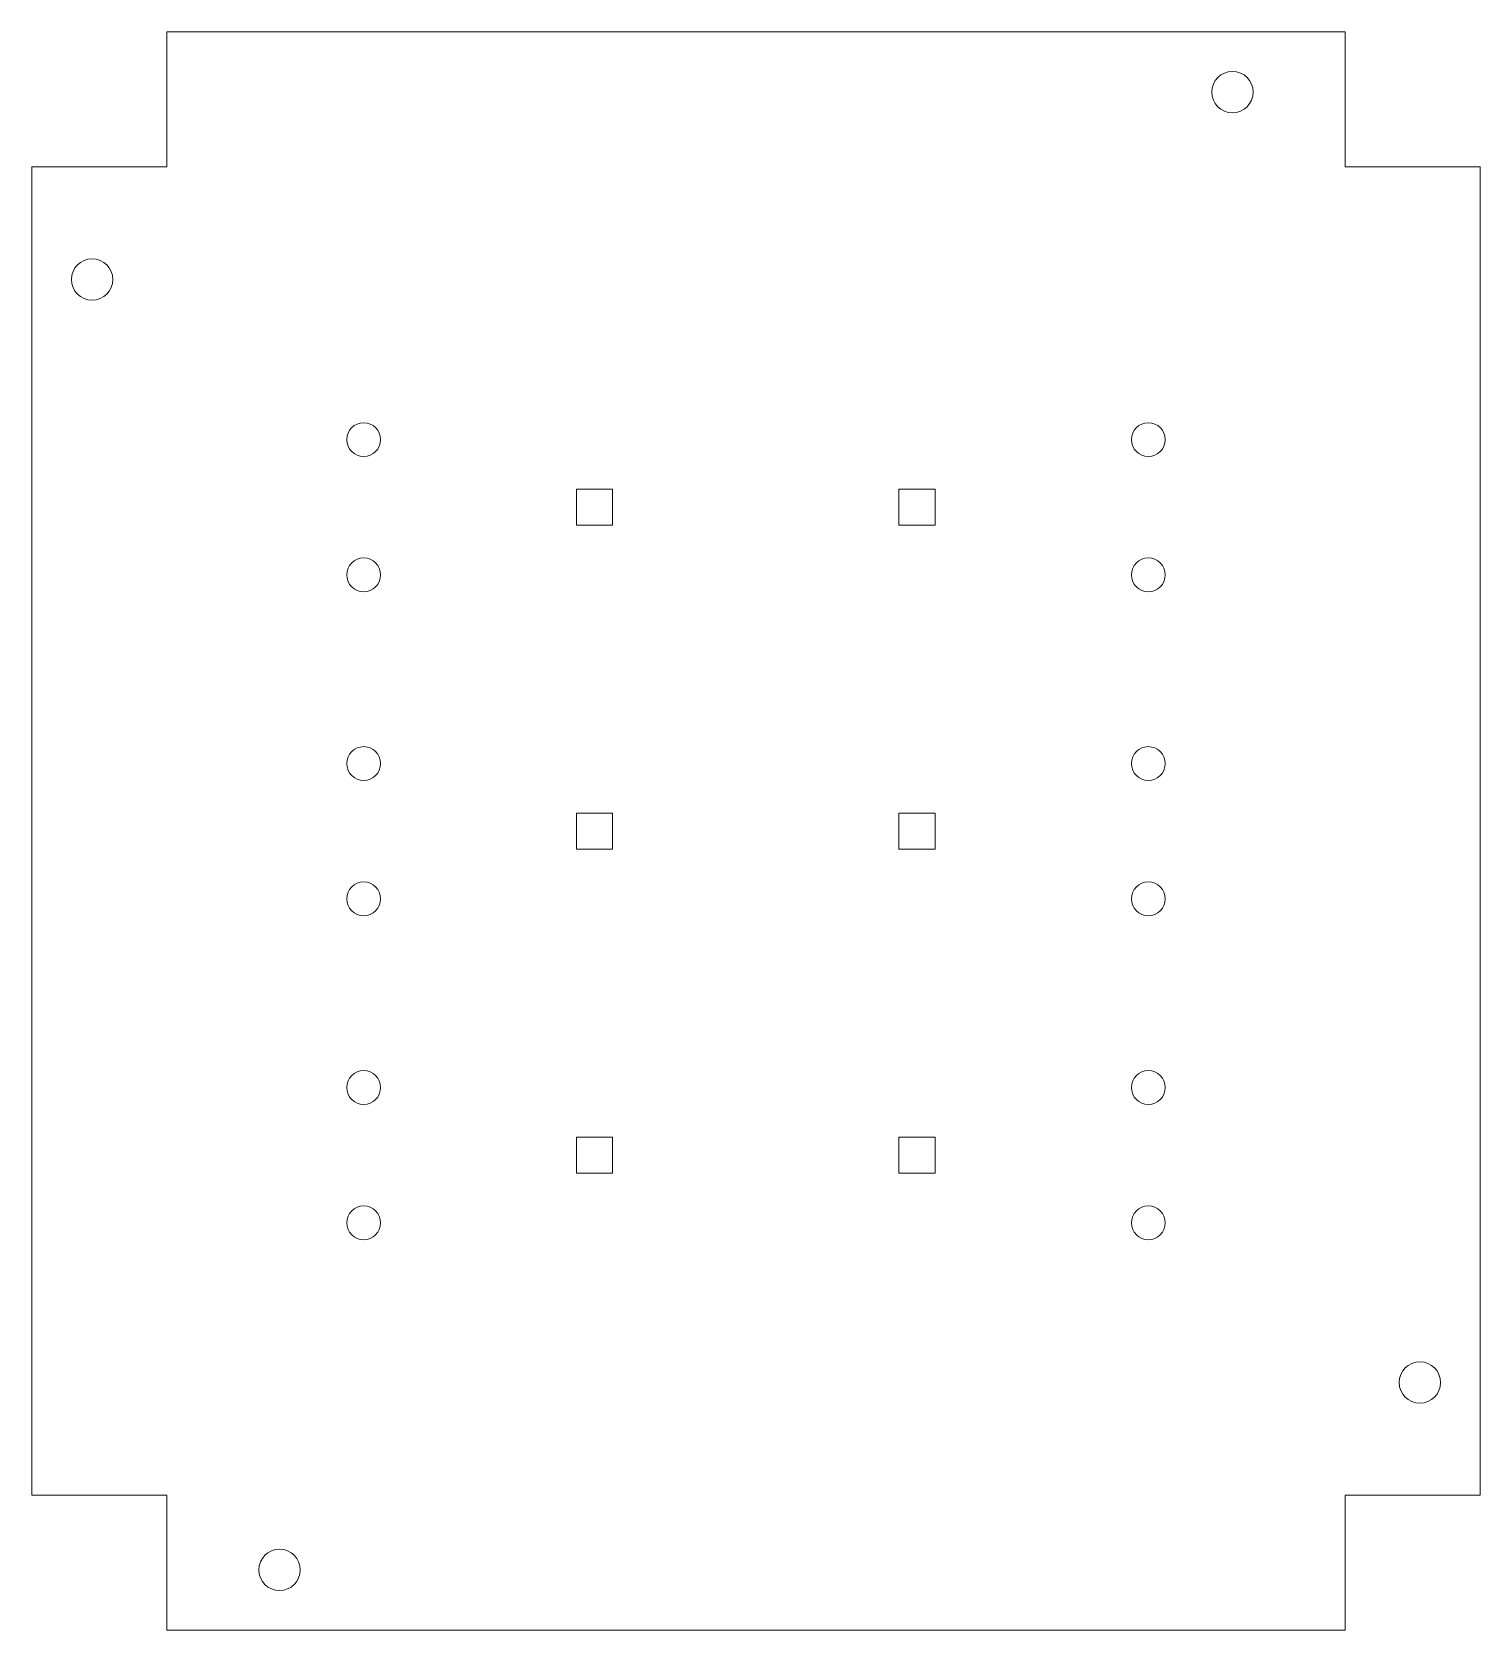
# Model space of a CAD drawing. Header units: inches. Extents: x -96 to 96, y -106 to 106.
import ezdxf

# ---------------------------------------------------------------- set-up
doc = ezdxf.new("R2010")
doc.units = ezdxf.units.IN
doc.header["$MEASUREMENT"] = 0
doc.layers.add('6', color=7, linetype='CONTINUOUS', true_color=0xffffff)
doc.layers.add('7', color=7, linetype='CONTINUOUS', true_color=0xffffff)

msp = doc.modelspace()

# ---------------------------------------------------------------- linework, layer by layer
at = {"layer": '6', "color": 163, "linetype": 'CONTINUOUS', "lineweight": 18}
for p, q in [((-78.36986, 106.300076, 1.62814), (78.36986, 106.300076, 1.62814)), ((-78.36986, 88.36986, 1.62814), (-78.36986, 106.300076, 1.62814)), ((78.36986, 106.300076, 1.62814), (78.36986, 88.36986, 1.62814)), ((-96.300076, -88.36986, 1.62814), (-96.300076, 88.36986, 1.62814)), ((-96.300076, 88.36986, 1.62814), (-78.36986, 88.36986, 1.62814)), ((96.300076, 88.36986, 1.62814), (78.36986, 88.36986, 1.62814)), ((96.300076, -88.36986, 1.62814), (96.300076, 88.36986, 1.62814)), ((-78.36986, -88.36986, 1.62814), (-96.300076, -88.36986, 1.62814)), ((-78.36986, -88.36986, 1.62814), (-78.36986, -106.300076, 1.62814)), ((78.36986, -106.300076, 1.62814), (78.36986, -88.36986, 1.62814)), ((78.36986, -88.36986, 1.62814), (96.300076, -88.36986, 1.62814)), ((-78.36986, -106.300076, 1.62814), (78.36986, -106.300076, 1.62814))]:
    msp.add_line(p, q, dxfattribs=at)
at = {"layer": '7', "color": 150, "linetype": 'CONTINUOUS', "lineweight": 18}
for p, q in [((-19.083, 45.47, 1.62814), (-23.883, 45.47, 1.62814)), ((-23.883, 45.47, 1.62814), (-23.883, 40.67, 1.62814)), ((-19.083, 40.67, 1.62814), (-19.083, 45.47, 1.62814)), ((23.817, 45.47, 1.62814), (19.017, 45.47, 1.62814)), ((19.017, 45.47, 1.62814), (19.017, 40.67, 1.62814)), ((23.817, 40.67, 1.62814), (23.817, 45.47, 1.62814)), ((-23.883, 40.67, 1.62814), (-19.083, 40.67, 1.62814)), ((19.017, 40.67, 1.62814), (23.817, 40.67, 1.62814)), ((-19.083, 2.37, 1.62814), (-23.883, 2.37, 1.62814)), ((-23.883, 2.37, 1.62814), (-23.883, -2.43, 1.62814)), ((-19.083, -2.43, 1.62814), (-19.083, 2.37, 1.62814)), ((23.817, 2.37, 1.62814), (19.017, 2.37, 1.62814)), ((19.017, 2.37, 1.62814), (19.017, -2.43, 1.62814)), ((23.817, -2.43, 1.62814), (23.817, 2.37, 1.62814)), ((-23.883, -2.43, 1.62814), (-19.083, -2.43, 1.62814)), ((19.017, -2.43, 1.62814), (23.817, -2.43, 1.62814)), ((-19.083, -40.73, 1.62814), (-23.883, -40.73, 1.62814)), ((-23.883, -40.73, 1.62814), (-23.883, -45.53, 1.62814)), ((-19.083, -45.53, 1.62814), (-19.083, -40.73, 1.62814)), ((23.817, -40.73, 1.62814), (19.017, -40.73, 1.62814)), ((19.017, -40.73, 1.62814), (19.017, -45.53, 1.62814)), ((23.817, -45.53, 1.62814), (23.817, -40.73, 1.62814)), ((-23.883, -45.53, 1.62814), (-19.083, -45.53, 1.62814)), ((19.017, -45.53, 1.62814), (23.817, -45.53, 1.62814))]:
    msp.add_line(p, q, dxfattribs=at)
at = {"layer": '7', "color": 150, "linetype": 'CONTINUOUS', "lineweight": 18, "extrusion": (0, 0, -1)}
for centre in [(-63.36986, 98.300076, -1.62814), (88.300076, 73.36986, -1.62814), (-88.300076, -73.36986, -1.62814), (63.37186, -98.300076, -1.62814)]:
    msp.add_circle(centre, 2.75, dxfattribs=at)
at = {"layer": '7', "color": 150, "linetype": 'CONTINUOUS', "lineweight": 18}
for centre in [(-52.180009, 52.07, 1.62814), (52.179991, 52.07, 1.62814), (-52.180009, 34.07, 1.62814), (52.179991, 34.07, 1.62814), (-52.180009, 8.97, 1.62814), (52.179991, 8.97, 1.62814), (-52.180009, -9.03, 1.62814), (52.179991, -9.03, 1.62814), (-52.180009, -34.13, 1.62814), (52.179991, -34.13, 1.62814), (-52.180009, -52.13, 1.62814), (52.179991, -52.13, 1.62814)]:
    msp.add_circle(centre, 2.25, dxfattribs=at)

doc.saveas('drawing.dxf')
